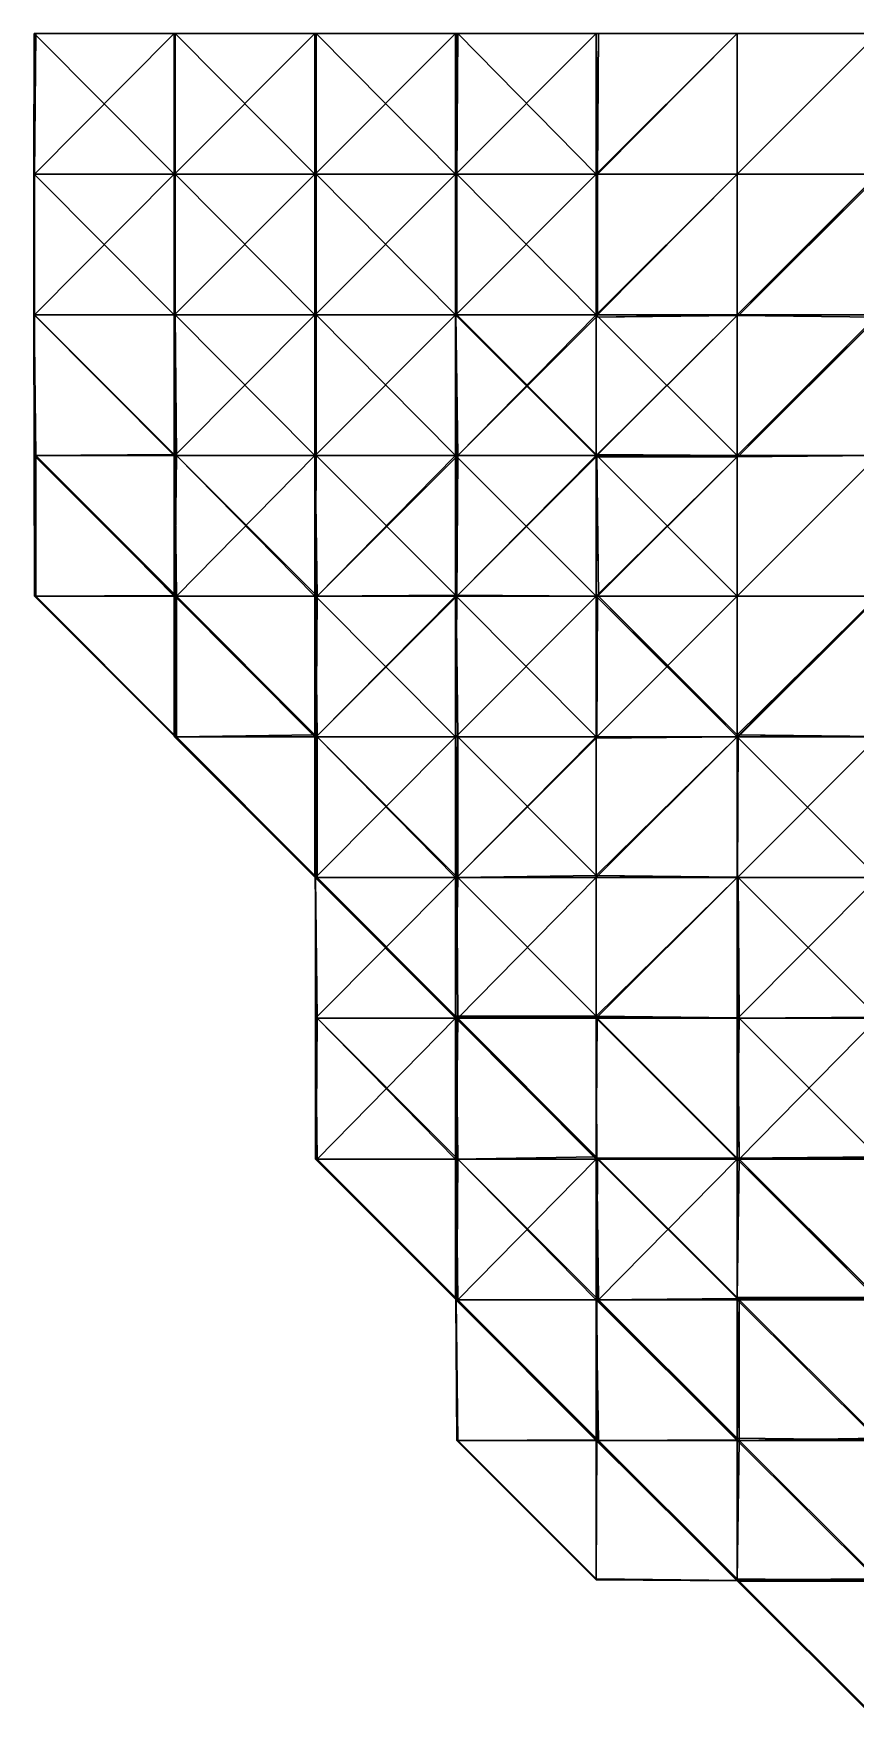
# Model space of a CAD drawing. Header units: metres. Extents: x 34 to 66, y 28 to 66.
# Drawn here: x 34 to 45.68, y 28.01 to 52 of the extents above; entities that cross this region are included whole.
import ezdxf

# ---------------------------------------------------------------- set-up
doc = ezdxf.new("R2010")
doc.units = ezdxf.units.M

msp = doc.modelspace()

# ---------------------------------------------------------------- linework, layer by layer
at = {"layer": 'vol.nrrd', "color": 0, "linetype": 'CONTINUOUS'}
for points in [[(34.005234, 50, 48), (34.007874, 52, 48), (34.00392, 50, 50)], [(34.00392, 50, 50), (34.007874, 52, 48), (34.007874, 52, 50)], [(34.00392, 50, 50), (34.007874, 52, 50), (34.007874, 50, 52)], [(34.007874, 50, 46), (34.007874, 52, 46), (34.005234, 50, 48)], [(34.005234, 50, 48), (34.007874, 52, 46), (34.007874, 52, 48)], [(34.015873, 50, 44), (34.032257, 52, 44), (34.007874, 50, 46)], [(34.007874, 50, 46), (34.032257, 52, 44), (34.007874, 52, 46)], [(34.007874, 50, 52), (34.007874, 52, 50), (34.007874, 52, 52)], [(34.007874, 50, 52), (34.007874, 52, 52), (34.007874, 50, 54)], [(34.007874, 50, 54), (34.007874, 52, 52), (34.010525, 52, 54)], [(34.007874, 50, 54), (34.010525, 52, 54), (36, 50, 55.992126)], [(36, 50, 55.992126), (34.010525, 52, 54), (36, 52, 55.989475)], [(36, 52, 42.032257), (34.015873, 50, 44), (36, 50, 42.015873)], [(34.032257, 52, 44), (34.015873, 50, 44), (36, 52, 42.032257)], [(36.005234, 50, 42), (36.00629, 52, 42), (36, 52, 42.032257)], [(36, 50, 42.015873), (36.005234, 50, 42), (36, 52, 42.032257)], [(36.004486, 52, 56), (36.00392, 50, 56), (36, 50, 55.992126)], [(36, 52, 55.989475), (36.004486, 52, 56), (36, 50, 55.992126)], [(36.00392, 50, 56), (36.004486, 52, 56), (36.015873, 50, 58)], [(36.015873, 50, 58), (36.004486, 52, 56), (36.015873, 52, 58)], [(38, 52, 40.00629), (36.005234, 50, 42), (38, 50, 40.005234)], [(36.00629, 52, 42), (36.005234, 50, 42), (38, 52, 40.00629)], [(38, 50, 59.984127), (36.015873, 52, 58), (38, 52, 59.984127)], [(36.015873, 50, 58), (36.015873, 52, 58), (38, 50, 59.984127)], [(38.005234, 50, 40), (38.005234, 52, 40), (38, 52, 40.00629)], [(38, 50, 40.005234), (38.005234, 50, 40), (38, 52, 40.00629)], [(38.015873, 52, 60), (38.015873, 50, 60), (38, 50, 59.984127)], [(38, 52, 59.984127), (38.015873, 52, 60), (38, 50, 59.984127)], [(40, 52, 38.005234), (38.005234, 50, 40), (40, 50, 38.005234)], [(38.005234, 52, 40), (38.005234, 50, 40), (40, 52, 38.005234)], [(40, 50, 61.984127), (38.015873, 52, 60), (40, 52, 61.984127)], [(38.015873, 50, 60), (38.015873, 52, 60), (40, 50, 61.984127)], [(40.005234, 50, 38), (40.00629, 52, 38), (40, 52, 38.005234)], [(40, 50, 38.005234), (40.005234, 50, 38), (40, 52, 38.005234)], [(40.032257, 52, 62), (40.015873, 50, 62), (40, 50, 61.984127)], [(40, 52, 61.984127), (40.032257, 52, 62), (40, 50, 61.984127)], [(42, 52, 36.00629), (40.005234, 50, 38), (42, 50, 36.005234)], [(40.00629, 52, 38), (40.005234, 50, 38), (42, 52, 36.00629)], [(40.015873, 50, 62), (40.032257, 52, 62), (42, 50, 63.984127)], [(42, 50, 63.984127), (40.032257, 52, 62), (42, 52, 63.967743)], [(42.015873, 50, 36), (42.032257, 52, 36), (42, 52, 36.00629)], [(42, 50, 36.005234), (42.015873, 50, 36), (42, 52, 36.00629)], [(44, 50, 63.994766), (42, 50, 63.984127), (44, 52, 63.99371)], [(44, 52, 63.99371), (42, 50, 63.984127), (42, 52, 63.967743)], [(44, 52, 34.032257), (42.015873, 50, 36), (44, 50, 34.015873)], [(42.032257, 52, 36), (42.015873, 50, 36), (44, 52, 34.032257)], [(46, 50, 34.007874), (46, 52, 34.007874), (44, 50, 34.015873)], [(46, 52, 34.007874), (44, 52, 34.032257), (44, 50, 34.015873)], [(46, 50, 63.99608), (44, 50, 63.994766), (46, 52, 63.99608)], [(46, 52, 63.99608), (44, 50, 63.994766), (44, 52, 63.99371)], [(34.005234, 48, 50), (34.005234, 50, 48), (34.00392, 50, 50)], [(34.005234, 48, 50), (34.00392, 50, 50), (34.007874, 48, 52)], [(34.007874, 48, 52), (34.00392, 50, 50), (34.007874, 50, 52)], [(34.00629, 48, 48), (34.007874, 50, 46), (34.005234, 50, 48)], [(34.00629, 48, 48), (34.005234, 50, 48), (34.005234, 48, 50)], [(34.007874, 48, 46), (34.007874, 50, 46), (34.00629, 48, 48)], [(34.015873, 48, 44), (34.015873, 50, 44), (34.007874, 48, 46)], [(34.007874, 48, 46), (34.015873, 50, 44), (34.007874, 50, 46)], [(34.007874, 48, 52), (34.007874, 50, 52), (34.007874, 48, 54)], [(34.007874, 48, 54), (34.007874, 50, 52), (34.007874, 50, 54)], [(36, 48, 55.992126), (34.007874, 50, 54), (36, 50, 55.992126)], [(34.007874, 48, 54), (34.007874, 50, 54), (36, 48, 55.992126)], [(36, 50, 42.015873), (34.015873, 48, 44), (36, 48, 42.015873)], [(34.015873, 50, 44), (34.015873, 48, 44), (36, 50, 42.015873)], [(36.005234, 48, 42), (36.005234, 50, 42), (36, 50, 42.015873)], [(36, 48, 42.015873), (36.005234, 48, 42), (36, 50, 42.015873)], [(36.00392, 50, 56), (36.00392, 48, 56), (36, 48, 55.992126)], [(36, 50, 55.992126), (36.00392, 50, 56), (36, 48, 55.992126)], [(36.00392, 48, 56), (36.00392, 50, 56), (36.015873, 48, 58)], [(36.015873, 48, 58), (36.00392, 50, 56), (36.015873, 50, 58)], [(38, 50, 40.005234), (36.005234, 48, 42), (38, 48, 40.005234)], [(36.005234, 50, 42), (36.005234, 48, 42), (38, 50, 40.005234)], [(38, 48, 59.984127), (36.015873, 50, 58), (38, 50, 59.984127)], [(36.015873, 48, 58), (36.015873, 50, 58), (38, 48, 59.984127)], [(38.005234, 48, 40), (38.005234, 50, 40), (38, 50, 40.005234)], [(38, 48, 40.005234), (38.005234, 48, 40), (38, 50, 40.005234)], [(38.015873, 50, 60), (38.015873, 48, 60), (38, 48, 59.984127)], [(38, 50, 59.984127), (38.015873, 50, 60), (38, 48, 59.984127)], [(40, 50, 38.005234), (38.005234, 48, 40), (40, 48, 38.005234)], [(38.005234, 50, 40), (38.005234, 48, 40), (40, 50, 38.005234)], [(40, 48, 61.984127), (38.015873, 50, 60), (40, 50, 61.984127)], [(38.015873, 48, 60), (38.015873, 50, 60), (40, 48, 61.984127)], [(40.005234, 48, 38), (40.005234, 50, 38), (40, 50, 38.005234)], [(40, 48, 38.005234), (40.005234, 48, 38), (40, 50, 38.005234)], [(40.015873, 50, 62), (40.015873, 48, 62), (40, 48, 61.984127)], [(40, 50, 61.984127), (40.015873, 50, 62), (40, 48, 61.984127)], [(42, 50, 36.005234), (40.005234, 48, 38), (42, 48, 36.005234)], [(40.005234, 50, 38), (40.005234, 48, 38), (42, 50, 36.005234)], [(42, 48, 63.984127), (40.015873, 50, 62), (42, 50, 63.984127)], [(40.015873, 48, 62), (40.015873, 50, 62), (42, 48, 63.984127)], [(42.015873, 48, 36), (42.015873, 50, 36), (42, 50, 36.005234)], [(42, 48, 36.005234), (42.015873, 48, 36), (42, 50, 36.005234)], [(44, 48, 63.994766), (42, 48, 63.984127), (44, 50, 63.994766)], [(44, 50, 63.994766), (42, 48, 63.984127), (42, 50, 63.984127)], [(44, 50, 34.015873), (42.015873, 48, 36), (44, 48, 34.015873)], [(42.015873, 50, 36), (42.015873, 48, 36), (44, 50, 34.015873)], [(44.032257, 48, 34), (46, 50, 34.007874), (44, 48, 34.015873)], [(44, 48, 34.015873), (46, 50, 34.007874), (44, 50, 34.015873)], [(46, 48, 63.99608), (44, 48, 63.994766), (46, 50, 63.99608)], [(46, 50, 63.99608), (44, 48, 63.994766), (44, 50, 63.994766)], [(44.032257, 48, 34), (46, 49.967743, 34), (46, 50, 34.007874)], [(46, 48, 32.032257), (46, 49.967743, 34), (44.032257, 48, 34)], [(34.007874, 46, 50), (34.00629, 48, 48), (34.005234, 48, 50)], [(34.007874, 46, 50), (34.005234, 48, 50), (34.007874, 46, 52)], [(34.007874, 46, 52), (34.005234, 48, 50), (34.007874, 48, 52)], [(34.007874, 46, 48), (34.007874, 48, 46), (34.00629, 48, 48)], [(34.007874, 46, 48), (34.00629, 48, 48), (34.007874, 46, 50)], [(34.015873, 48, 44), (34.007874, 48, 46), (34.010525, 46, 46)], [(34.010525, 46, 46), (34.007874, 48, 46), (34.007874, 46, 48)], [(34.007874, 46, 52), (34.007874, 48, 52), (34.032257, 46, 54)], [(34.032257, 46, 54), (34.007874, 48, 52), (34.007874, 48, 54)], [(36, 46, 55.967743), (34.007874, 48, 54), (36, 48, 55.992126)], [(34.032257, 46, 54), (34.007874, 48, 54), (36, 46, 55.967743)], [(36, 46.015873, 44), (34.015873, 48, 44), (34.010525, 46, 46)], [(36, 48, 42.015873), (34.015873, 48, 44), (36, 46.015873, 44)], [(36, 48, 42.015873), (36, 46.015873, 44), (36.00392, 46, 44)], [(36, 48, 42.015873), (36.00392, 46, 44), (36.005234, 48, 42)], [(36.00392, 48, 56), (36.005234, 46, 56), (36, 46, 55.967743)], [(36, 48, 55.992126), (36.00392, 48, 56), (36, 46, 55.967743)], [(36.005234, 48, 42), (36.00392, 46, 44), (36.010525, 46, 42)], [(36.005234, 46, 56), (36.00392, 48, 56), (36.032257, 46, 58)], [(36.032257, 46, 58), (36.00392, 48, 56), (36.015873, 48, 58)], [(36.005234, 48, 42), (36.010525, 46, 42), (38, 48, 40.005234)], [(38, 48, 40.005234), (36.010525, 46, 42), (38, 46, 40.010525)], [(38, 46, 59.967743), (36.015873, 48, 58), (38, 48, 59.984127)], [(36.032257, 46, 58), (36.015873, 48, 58), (38, 46, 59.967743)], [(38.005234, 46, 40), (38.005234, 48, 40), (38, 48, 40.005234)], [(38, 46, 40.010525), (38.005234, 46, 40), (38, 48, 40.005234)], [(38.015873, 48, 60), (38.015873, 46, 60), (38, 46, 59.967743)], [(38, 48, 59.984127), (38.015873, 48, 60), (38, 46, 59.967743)], [(40, 48, 38.005234), (38.005234, 46, 40), (40, 46, 38.005234)], [(38.005234, 48, 40), (38.005234, 46, 40), (40, 48, 38.005234)], [(40, 46, 61.984127), (38.015873, 48, 60), (40, 48, 61.984127)], [(38.015873, 46, 60), (38.015873, 48, 60), (40, 46, 61.984127)], [(40.007874, 46, 38), (40.005234, 48, 38), (40, 48, 38.005234)], [(40, 46, 38.005234), (40.007874, 46, 38), (40, 48, 38.005234)], [(40.015873, 48, 62), (42, 46, 61.995514), (40, 48, 61.984127)], [(40, 48, 61.984127), (42, 46, 61.995514), (40, 46, 61.984127)], [(42, 48, 36.005234), (40.005234, 48, 38), (40.032257, 46, 36)], [(40.005234, 48, 38), (40.007874, 46, 38), (40.032257, 46, 36)], [(40.015873, 48, 62), (42, 46.015873, 62), (42, 46, 61.995514)], [(42, 46.015873, 62), (40.015873, 48, 62), (42, 48, 63.984127)], [(42, 48, 36.005234), (40.032257, 46, 36), (42, 47.967743, 36)], [(44, 48, 34.015873), (42.015873, 48, 36), (42, 47.967743, 36)], [(44, 47.992126, 34), (44, 48, 34.015873), (42, 47.967743, 36)], [(42, 47.967743, 36), (42.015873, 48, 36), (42, 48, 36.005234)], [(42, 46.015873, 62), (42, 48, 63.984127), (44, 46, 63.992126)], [(42, 48, 63.984127), (44, 48, 63.994766), (44, 46, 63.992126)], [(44, 47.992126, 34), (42, 47.967743, 36), (42, 46, 34.032257)], [(44, 47.992126, 34), (42, 46, 34.032257), (42.007874, 46, 34)], [(44, 46, 32.007874), (44, 47.992126, 34), (42.007874, 46, 34)], [(46, 48, 32.032257), (44.032257, 48, 34), (44, 47.992126, 34)], [(46, 47.967743, 32), (46, 48, 32.032257), (44, 47.992126, 34)], [(44, 47.992126, 34), (44.032257, 48, 34), (44, 48, 34.015873)], [(46, 46, 63.995514), (44, 46, 63.992126), (46, 48, 63.99608)], [(46, 48, 63.99608), (44, 46, 63.992126), (44, 48, 63.994766)], [(46, 47.967743, 32), (44, 47.992126, 34), (44, 46, 32.007874)], [(42, 46, 34.032257), (42, 47.967743, 36), (40.032257, 46, 36)], [(46, 47.967743, 32), (44, 46, 32.007874), (44.032257, 46, 32)], [(46, 46, 30.032259), (46, 47.967743, 32), (44.032257, 46, 32)], [(34.010525, 46, 46), (34.007874, 46, 48), (34.015873, 44, 48)], [(34.015873, 44, 48), (34.007874, 46, 48), (34.015873, 44, 50)], [(34.015873, 44, 50), (34.007874, 46, 48), (34.007874, 46, 50)], [(34.015873, 44, 50), (34.007874, 46, 50), (34.032257, 44, 52)], [(34.032257, 44, 52), (34.007874, 46, 50), (34.007874, 46, 52)], [(34.032257, 44, 52), (34.007874, 46, 52), (34.032257, 46, 54)], [(36, 46.015873, 44), (34.010525, 46, 46), (36, 46, 44.010525)], [(36, 46, 44.010525), (34.010525, 46, 46), (36, 44.010525, 46)], [(36, 44.010525, 46), (34.010525, 46, 46), (34.015873, 44, 48)], [(36, 44, 53.967743), (34.032257, 46, 54), (36, 44.032257, 54)], [(36, 44, 53.967743), (34.032257, 44, 52), (34.032257, 46, 54)], [(36, 44.032257, 54), (34.032257, 46, 54), (36, 46, 55.967743)], [(36.00392, 46, 44), (36, 46.015873, 44), (36, 46, 44.010525)], [(36, 46, 44.010525), (36, 44.010525, 46), (36.00392, 44, 46)], [(36, 46, 44.010525), (36.00392, 44, 46), (36.00392, 46, 44)], [(36, 44.032257, 54), (36, 46, 55.967743), (36.005234, 46, 56)], [(36, 44.032257, 54), (36.005234, 46, 56), (36.004486, 44, 54)], [(36.00629, 44, 44), (36.010525, 46, 42), (36.00392, 46, 44)], [(36.00392, 46, 44), (36.00392, 44, 46), (36.00629, 44, 44)], [(36.004486, 44, 54), (36.005234, 46, 56), (36.010525, 44, 56)], [(36.010525, 44, 56), (36.005234, 46, 56), (36.032257, 46, 58)], [(36.032257, 44, 42), (36.010525, 46, 42), (36.00629, 44, 44)], [(36.010525, 46, 42), (36.032257, 44, 42), (38, 46, 40.010525)], [(38, 44, 57.989475), (36.010525, 44, 56), (36.032257, 46, 58)], [(38, 46, 40.010525), (36.032257, 44, 42), (38, 44, 40.032257)], [(38, 44, 57.989475), (36.032257, 46, 58), (38, 44.032257, 58)], [(38, 44.032257, 58), (36.032257, 46, 58), (38, 46, 59.967743)], [(38.010525, 44, 40), (38.005234, 46, 40), (38, 46, 40.010525)], [(38, 44, 40.032257), (38.010525, 44, 40), (38, 46, 40.010525)], [(38, 44.032257, 58), (38, 46, 59.967743), (38.015873, 46, 60)], [(38.00629, 44, 58), (38, 44.032257, 58), (38.015873, 46, 60)], [(40, 46, 38.005234), (38.005234, 46, 40), (38.032257, 44, 38)], [(38.005234, 46, 40), (38.010525, 44, 40), (38.032257, 44, 38)], [(38.00629, 44, 58), (38.015873, 46, 60), (40, 44.015873, 60)], [(40, 44.015873, 60), (38.015873, 46, 60), (40, 46, 61.984127)], [(40, 46, 38.005234), (38.032257, 44, 38), (40, 45.967743, 38)], [(40, 44, 36.032257), (40, 45.967743, 38), (38.032257, 44, 38)], [(40, 45.967743, 38), (40.004486, 44, 36), (40.007874, 46, 38)], [(40, 45.967743, 38), (40.007874, 46, 38), (40, 46, 38.005234)], [(40, 44.015873, 60), (40, 46, 61.984127), (42, 44, 61.992126)], [(40, 46, 61.984127), (42, 46, 61.995514), (42, 44, 61.992126)], [(40, 45.967743, 38), (40, 44, 36.032257), (40.004486, 44, 36)], [(40.032257, 46, 36), (40.004486, 44, 36), (40.015873, 44, 34)], [(40.007874, 46, 38), (40.004486, 44, 36), (40.032257, 46, 36)], [(42, 46, 34.032257), (40.015873, 44, 34), (42, 45.984127, 34)], [(42, 46, 34.032257), (40.032257, 46, 36), (40.015873, 44, 34)], [(42, 44, 32.015873), (42, 45.984127, 34), (40.015873, 44, 34)], [(42.007874, 46, 62), (42, 46, 61.995514), (42, 46.015873, 62)], [(42, 46.015873, 62), (44, 46, 63.992126), (42.007874, 46, 62)], [(44, 46, 32.007874), (42.007874, 46, 34), (42, 45.984127, 34)], [(44, 45.984127, 32), (44, 46, 32.007874), (42, 45.984127, 34)], [(42, 45.984127, 34), (42.007874, 46, 34), (42, 46, 34.032257)], [(42.007874, 46, 62), (42.032257, 44, 62), (42, 44, 61.992126)], [(42, 46, 61.995514), (42.007874, 46, 62), (42, 44, 61.992126)], [(44, 45.984127, 32), (42, 45.984127, 34), (42, 44, 32.015873)], [(44, 45.984127, 32), (42, 44, 32.015873), (42.015873, 44, 32)], [(44, 44, 63.967743), (42.007874, 46, 62), (44, 46, 63.992126)], [(42.032257, 44, 62), (42.007874, 46, 62), (44, 44, 63.967743)], [(44, 44, 30.015873), (44, 45.984127, 32), (42.015873, 44, 32)], [(44, 45.984127, 32), (46, 46, 30.032259), (44.032257, 46, 32)], [(44, 45.984127, 32), (44, 44, 30.015873), (46, 46, 30.032259)], [(44, 44, 30.015873), (46, 44, 30.004484), (46, 46, 30.032259)], [(44, 45.984127, 32), (44.032257, 46, 32), (44, 46, 32.007874)], [(46, 44, 63.992126), (44, 44, 63.967743), (46, 46, 63.995514)], [(46, 46, 63.995514), (44, 44, 63.967743), (44, 46, 63.992126)], [(36, 44.010525, 46), (34.015873, 44, 48), (36, 44, 46.015873)], [(36, 44, 46.015873), (34.015873, 44, 48), (36, 42.015873, 48)], [(36, 42.015873, 48), (34.015873, 44, 50), (36, 42.015873, 50)], [(34.015873, 44, 48), (34.015873, 44, 50), (36, 42.015873, 48)], [(34.015873, 44, 50), (34.032257, 44, 52), (36, 42.015873, 50)], [(36, 42.015873, 50), (34.032257, 44, 52), (36, 42.032257, 52)], [(36, 42.032257, 52), (34.032257, 44, 52), (36, 44, 53.967743)], [(36.004486, 44, 54), (36, 44, 53.967743), (36, 44.032257, 54)], [(36.00392, 44, 46), (36, 44.010525, 46), (36, 44, 46.015873)], [(36, 44, 46.015873), (36, 42.015873, 48), (36.005234, 42, 48)], [(36, 44, 46.015873), (36.005234, 42, 48), (36.00392, 44, 46)], [(36, 42.032257, 52), (36, 44, 53.967743), (36.004486, 44, 54)], [(36, 42.032257, 52), (36.004486, 44, 54), (36.00629, 42, 52)], [(36.010525, 42, 46), (36.00629, 44, 44), (36.00392, 44, 46)], [(36.00392, 44, 46), (36.005234, 42, 48), (36.010525, 42, 46)], [(36.00629, 42, 52), (36.004486, 44, 54), (36.015873, 42, 54)], [(36.015873, 42, 54), (36.004486, 44, 54), (36.010525, 44, 56)], [(36.032257, 44, 42), (36.00629, 44, 44), (36.032257, 42, 44)], [(36.032257, 42, 44), (36.00629, 44, 44), (36.010525, 42, 46)], [(38, 42, 55.984127), (36.010525, 44, 56), (38, 42.010525, 56)], [(38, 42, 55.984127), (36.015873, 42, 54), (36.010525, 44, 56)], [(38, 42.010525, 56), (36.010525, 44, 56), (38, 44, 57.989475)], [(38, 44, 40.032257), (36.032257, 44, 42), (38, 42.032257, 42)], [(38, 42.032257, 42), (36.032257, 44, 42), (36.032257, 42, 44)], [(38.00629, 44, 58), (38, 44, 57.989475), (38, 44.032257, 58)], [(38, 44, 40.032257), (38, 42.032257, 42), (38.00629, 42, 42)], [(38, 44, 40.032257), (38.00629, 42, 42), (38.010525, 44, 40)], [(38, 42.010525, 56), (38, 44, 57.989475), (38.00629, 44, 58)], [(38, 42.010525, 56), (38.00629, 44, 58), (38.005234, 42, 56)], [(38.005234, 42, 56), (38.00629, 44, 58), (38.032257, 42, 58)], [(38.00629, 44, 58), (40, 44.015873, 60), (40, 44, 59.99371)], [(38.010525, 44, 40), (38.00629, 42, 42), (38.007874, 42, 40)], [(40, 42, 59.967743), (38.00629, 44, 58), (40, 44, 59.99371)], [(38.032257, 42, 58), (38.00629, 44, 58), (40, 42, 59.967743)], [(38.032257, 44, 38), (38.007874, 42, 38), (38.015873, 42, 36)], [(38.007874, 42, 38), (38.032257, 44, 38), (38.007874, 42, 40)], [(38.007874, 42, 40), (38.032257, 44, 38), (38.010525, 44, 40)], [(40, 44, 36.032257), (38.015873, 42, 36), (40, 43.984127, 36)], [(40, 44, 36.032257), (38.032257, 44, 38), (38.015873, 42, 36)], [(40, 42, 34.015873), (40, 43.984127, 36), (38.015873, 42, 36)], [(40.007874, 44, 60), (40, 44, 59.99371), (40, 44.015873, 60)], [(40, 44.015873, 60), (42, 44, 61.992126), (40.007874, 44, 60)], [(40, 43.984127, 36), (40.005234, 42, 34), (40.004486, 44, 36)], [(40, 43.984127, 36), (40.004486, 44, 36), (40, 44, 36.032257)], [(40.007874, 44, 60), (40.032257, 42, 60), (40, 42, 59.967743)], [(40, 44, 59.99371), (40.007874, 44, 60), (40, 42, 59.967743)], [(40, 43.984127, 36), (40, 42, 34.015873), (40.005234, 42, 34)], [(40.004486, 44, 36), (40.005234, 42, 34), (40.015873, 44, 34)], [(42, 44, 32.015873), (40.005234, 42, 34), (42, 42, 32.005234)], [(40.015873, 44, 34), (40.005234, 42, 34), (42, 44, 32.015873)], [(42, 42, 61.967743), (40.007874, 44, 60), (42, 44, 61.992126)], [(40.032257, 42, 60), (40.007874, 44, 60), (42, 42, 61.967743)], [(42.005234, 42, 32), (42.015873, 44, 32), (42, 44, 32.015873)], [(42, 42, 32.005234), (42.005234, 42, 32), (42, 44, 32.015873)], [(42.032257, 44, 62), (44, 42, 61.992126), (42, 44, 61.992126)], [(42, 44, 61.992126), (44, 42, 61.992126), (42, 42, 61.967743)], [(44, 44, 30.015873), (42.005234, 42, 32), (44, 42, 30.005236)], [(42.015873, 44, 32), (42.005234, 42, 32), (44, 44, 30.015873)], [(42.032257, 44, 62), (44, 42.032257, 62), (44, 42, 61.992126)], [(44, 42.032257, 62), (42.032257, 44, 62), (44, 44, 63.967743)], [(44.015873, 42, 30), (46, 44, 30.004484), (44, 42, 30.005236)], [(44, 42, 30.005236), (46, 44, 30.004484), (44, 44, 30.015873)], [(44, 42.032257, 62), (46, 44, 63.992126), (46, 42.007874, 62)], [(44, 44, 63.967743), (46, 44, 63.992126), (44, 42.032257, 62)], [(44.015873, 42, 30), (46, 43.984127, 30), (46, 44, 30.004484)], [(46, 42, 28.015873), (46, 43.984127, 30), (44.015873, 42, 30)], [(36, 42.032257, 52), (36.00629, 42, 52), (36, 42.015873, 50)], [(36.005234, 42, 50), (36.005234, 42, 48), (36, 42.015873, 48)], [(36, 42.015873, 50), (36.005234, 42, 50), (36, 42.015873, 48)], [(36.00629, 42, 52), (36.005234, 42, 50), (36, 42.015873, 50)], [(38, 40.010525, 46), (36.005234, 42, 48), (38, 40.005234, 48)], [(36.010525, 42, 46), (36.005234, 42, 48), (38, 40.010525, 46)], [(38, 40.005234, 48), (36.005234, 42, 50), (38, 40.005234, 50)], [(36.005234, 42, 48), (36.005234, 42, 50), (38, 40.005234, 48)], [(36.005234, 42, 50), (36.00629, 42, 52), (38, 40.005234, 50)], [(38, 40.005234, 50), (36.00629, 42, 52), (38, 40.00629, 52)], [(36.00629, 42, 52), (36.015873, 42, 54), (38, 40.00629, 52)], [(38, 40.032257, 44), (36.010525, 42, 46), (38, 40.010525, 46)], [(36.032257, 42, 44), (36.010525, 42, 46), (38, 40.032257, 44)], [(38, 40.00629, 52), (36.015873, 42, 54), (38, 40.015873, 54)], [(38, 40.015873, 54), (36.015873, 42, 54), (38, 42, 55.984127)], [(38, 42.032257, 42), (36.032257, 42, 44), (38, 42, 42.032257)], [(38, 42, 42.032257), (36.032257, 42, 44), (38, 40.032257, 44)], [(38.00629, 42, 42), (38, 42.032257, 42), (38, 42, 42.032257)], [(38.005234, 42, 56), (38, 42, 55.984127), (38, 42.010525, 56)], [(38, 42, 42.032257), (38, 40.032257, 44), (38.010525, 40, 44)], [(38, 42, 42.032257), (38.010525, 40, 44), (38.00629, 42, 42)], [(38, 40.015873, 54), (38, 42, 55.984127), (38.005234, 42, 56)], [(38, 40.015873, 54), (38.005234, 42, 56), (38.007874, 40, 54)], [(38.007874, 40, 54), (38.005234, 42, 56), (38.032257, 40, 56)], [(38.032257, 40, 56), (38.005234, 42, 56), (38.032257, 42, 58)], [(38.007874, 40, 42), (38.007874, 42, 40), (38.00629, 42, 42)], [(38.00629, 42, 42), (38.010525, 40, 44), (38.007874, 40, 42)], [(40, 42, 34.015873), (38.007874, 40, 36), (40, 40, 34.007874)], [(38.015873, 42, 36), (38.007874, 40, 36), (40, 42, 34.015873)], [(38.007874, 40, 36), (38.015873, 42, 36), (38.007874, 40, 38)], [(38.007874, 40, 38), (38.015873, 42, 36), (38.007874, 42, 38)], [(38.007874, 40, 38), (38.007874, 42, 38), (38.007874, 40, 40)], [(38.007874, 40, 40), (38.007874, 42, 38), (38.007874, 42, 40)], [(38.007874, 40, 40), (38.007874, 42, 40), (38.007874, 40, 42)], [(40, 40, 57.967743), (38.032257, 42, 58), (40, 40.032257, 58)], [(40, 40, 57.967743), (38.032257, 40, 56), (38.032257, 42, 58)], [(40, 40.032257, 58), (38.032257, 42, 58), (40, 42, 59.967743)], [(40.005234, 40, 34), (40.005234, 42, 34), (40, 42, 34.015873)], [(40, 40, 34.007874), (40.005234, 40, 34), (40, 42, 34.015873)], [(40, 40.032257, 58), (40, 42, 59.967743), (40.032257, 42, 60)], [(40.032257, 40, 58), (40, 40.032257, 58), (40.032257, 42, 60)], [(42, 42, 32.005234), (40.005234, 42, 34), (40.015873, 40, 32)], [(40.005234, 42, 34), (40.005234, 40, 34), (40.015873, 40, 32)], [(42, 42, 32.005234), (40.015873, 40, 32), (42, 41.984127, 32)], [(42, 40, 30.015873), (42, 41.984127, 32), (40.015873, 40, 32)], [(40.032257, 40, 58), (40.032257, 42, 60), (42, 40.032257, 60)], [(42, 40.032257, 60), (40.032257, 42, 60), (42, 42, 61.967743)], [(42, 41.984127, 32), (44, 42, 30.005236), (42.005234, 42, 32)], [(42, 41.984127, 32), (42, 40, 30.015873), (44, 42, 30.005236)], [(42, 40, 30.015873), (44, 40, 30.005236), (44, 42, 30.005236)], [(42, 41.984127, 32), (42.005234, 42, 32), (42, 42, 32.005234)], [(42, 40.032257, 60), (44, 42, 61.992126), (44, 40.007874, 60)], [(42, 42, 61.967743), (44, 42, 61.992126), (42, 40.032257, 60)], [(46, 42, 61.995514), (44, 42, 61.992126), (44, 42.032257, 62)], [(46, 42.007874, 62), (46, 42, 61.995514), (44, 42.032257, 62)], [(44.007874, 40, 30), (44.015873, 42, 30), (44, 42, 30.005236)], [(44, 40, 30.005236), (44.007874, 40, 30), (44, 42, 30.005236)], [(44, 40.007874, 60), (44, 42, 61.992126), (46, 40, 61.984127)], [(44, 42, 61.992126), (46, 42, 61.995514), (46, 40, 61.984127)], [(46, 42, 28.015873), (44.007874, 40, 30), (46, 40, 28.007874)], [(44.015873, 42, 30), (44.007874, 40, 30), (46, 42, 28.015873)], [(38.005234, 40, 46), (38.010525, 40, 44), (38, 40.032257, 44)], [(38, 40.010525, 46), (38.005234, 40, 46), (38, 40.032257, 44)], [(38, 40.015873, 54), (38.007874, 40, 54), (38, 40.00629, 52)], [(38.005234, 40, 48), (38.005234, 40, 46), (38, 40.010525, 46)], [(38, 40.005234, 48), (38.005234, 40, 48), (38, 40.010525, 46)], [(38, 40.00629, 52), (38.005234, 40, 52), (38, 40.005234, 50)], [(38.007874, 40, 54), (38.005234, 40, 52), (38, 40.00629, 52)], [(38.005234, 40, 50), (38.005234, 40, 48), (38, 40.005234, 48)], [(38, 40.005234, 50), (38.005234, 40, 50), (38, 40.005234, 48)], [(38.005234, 40, 52), (38.005234, 40, 50), (38, 40.005234, 50)], [(40, 38, 45.967743), (38.005234, 40, 46), (40, 38.005234, 46)], [(40, 38, 45.967743), (38.032257, 38, 44), (38.005234, 40, 46)], [(38.032257, 38, 44), (38.010525, 40, 44), (38.005234, 40, 46)], [(40, 38.005234, 46), (38.005234, 40, 48), (40, 38.005234, 48)], [(38.005234, 40, 46), (38.005234, 40, 48), (40, 38.005234, 46)], [(40, 38.005234, 48), (38.005234, 40, 50), (40, 38.005234, 50)], [(38.005234, 40, 48), (38.005234, 40, 50), (40, 38.005234, 48)], [(40, 38.005234, 50), (38.005234, 40, 52), (40, 38.005234, 52)], [(38.005234, 40, 50), (38.005234, 40, 52), (40, 38.005234, 50)], [(38.005234, 40, 52), (38.007874, 40, 54), (40, 38.005234, 52)], [(38.007874, 40, 36), (38.010525, 38, 36), (40, 40, 34.007874)], [(38.010525, 38, 36), (38.007874, 40, 36), (38.007874, 38, 38)], [(38.007874, 38, 38), (38.007874, 40, 36), (38.007874, 40, 38)], [(38.007874, 38, 38), (38.007874, 40, 38), (38.007874, 38, 40)], [(38.007874, 38, 40), (38.007874, 40, 38), (38.007874, 40, 40)], [(38.007874, 38, 40), (38.007874, 40, 40), (38.007874, 38, 42)], [(38.007874, 38, 42), (38.007874, 40, 40), (38.007874, 40, 42)], [(38.007874, 38, 42), (38.007874, 40, 42), (38.032257, 38, 44)], [(38.032257, 38, 44), (38.007874, 40, 42), (38.010525, 40, 44)], [(40, 38.005234, 52), (38.007874, 40, 54), (40, 38.007874, 54)], [(38.007874, 40, 54), (38.032257, 40, 56), (40, 38.007874, 54)], [(40, 40, 34.007874), (38.010525, 38, 36), (40, 38, 34.010525)], [(40, 38.007874, 54), (38.032257, 40, 56), (40, 38.032257, 56)], [(40, 38.032257, 56), (38.032257, 40, 56), (40, 40, 57.967743)], [(40.032257, 40, 58), (40, 40, 57.967743), (40, 40.032257, 58)], [(40.005234, 38, 34), (40.005234, 40, 34), (40, 40, 34.007874)], [(40, 38, 34.010525), (40.005234, 38, 34), (40, 40, 34.007874)], [(40.032257, 40, 58), (40, 38.032257, 56), (40, 40, 57.967743)], [(40.032257, 40, 58), (42, 38.032257, 58), (40, 38.032257, 56)], [(40.032257, 38, 32), (40.015873, 40, 32), (40.005234, 38, 34)], [(40.005234, 38, 34), (40.015873, 40, 32), (40.005234, 40, 34)], [(40.015873, 40, 32), (40.032257, 38, 32), (42, 40, 30.015873)], [(40.032257, 40, 58), (42, 40.032257, 60), (42, 40, 59.967743)], [(42, 40, 30.015873), (40.032257, 38, 32), (42, 38, 30.032259)], [(42, 38.032257, 58), (40.032257, 40, 58), (42, 40, 59.967743)], [(44, 40, 59.99371), (42, 40, 59.967743), (42, 40.032257, 60)], [(44, 40.007874, 60), (44, 40, 59.99371), (42, 40.032257, 60)], [(44, 38, 30.005236), (44, 40, 30.005236), (42, 38, 30.032259)], [(44, 40, 30.005236), (42, 40, 30.015873), (42, 38, 30.032259)], [(42, 38.032257, 58), (44, 40, 59.99371), (44, 38.00629, 58)], [(42, 40, 59.967743), (44, 40, 59.99371), (42, 38.032257, 58)], [(44.015873, 40, 60), (44, 40, 59.99371), (44, 40.007874, 60)], [(44, 40.007874, 60), (46, 40, 61.984127), (44.015873, 40, 60)], [(44.010525, 38, 30), (44.007874, 40, 30), (44, 40, 30.005236)], [(44, 38, 30.005236), (44.010525, 38, 30), (44, 40, 30.005236)], [(44, 38.00629, 58), (44, 40, 59.99371), (44.015873, 40, 60)], [(44.032257, 38, 58), (44, 38.00629, 58), (44.015873, 40, 60)], [(44.007874, 40, 30), (44.010525, 38, 30), (46, 40, 28.007874)], [(46, 40, 28.007874), (44.010525, 38, 30), (46, 38, 28.010527)], [(44.032257, 38, 58), (44.015873, 40, 60), (46, 38.015873, 60)], [(46, 38.015873, 60), (44.015873, 40, 60), (46, 40, 61.984127)], [(38.010525, 36, 38), (38.010525, 38, 36), (38.007874, 38, 38)], [(38.010525, 36, 38), (38.007874, 38, 38), (38.007874, 36, 40)], [(38.007874, 36, 40), (38.007874, 38, 38), (38.007874, 38, 40)], [(38.007874, 36, 40), (38.007874, 38, 40), (38.015873, 36, 42)], [(38.015873, 36, 42), (38.007874, 38, 40), (38.007874, 38, 42)], [(38.015873, 36, 42), (38.007874, 38, 42), (38.032257, 38, 44)], [(38.010525, 38, 36), (38.032257, 36, 36), (40, 38, 34.010525)], [(38.032257, 36, 36), (38.010525, 38, 36), (38.010525, 36, 38)], [(40, 36, 43.984127), (38.015873, 36, 42), (38.032257, 38, 44)], [(40, 38, 34.010525), (38.032257, 36, 36), (40, 36, 34.032257)], [(40, 36, 43.984127), (38.032257, 38, 44), (40, 36.032257, 44)], [(40, 36.032257, 44), (38.032257, 38, 44), (40, 38, 45.967743)], [(42, 38.005234, 56), (40, 38.007874, 54), (40, 38.032257, 56)], [(42, 38.032257, 58), (42, 38.005234, 56), (40, 38.032257, 56)], [(40, 38.007874, 54), (40.015873, 38, 54), (40, 38.005234, 52)], [(42, 38, 55.984127), (40.015873, 38, 54), (40, 38.007874, 54)], [(42, 38, 55.984127), (40, 38.007874, 54), (42, 38.005234, 56)], [(40.007874, 38, 46), (40, 38, 45.967743), (40, 38.005234, 46)], [(40.005234, 38, 48), (40.007874, 38, 46), (40, 38.005234, 46)], [(40, 38.005234, 48), (40.005234, 38, 48), (40, 38.005234, 46)], [(40.005234, 38, 50), (40.005234, 38, 48), (40, 38.005234, 48)], [(40, 38.005234, 50), (40.005234, 38, 50), (40, 38.005234, 48)], [(40.00629, 38, 52), (40.005234, 38, 50), (40, 38.005234, 50)], [(40, 38.005234, 52), (40.00629, 38, 52), (40, 38.005234, 50)], [(40.015873, 38, 54), (40.00629, 38, 52), (40, 38.005234, 52)], [(40.007874, 36, 34), (40.005234, 38, 34), (40, 38, 34.010525)], [(40, 36, 34.032257), (40.007874, 36, 34), (40, 38, 34.010525)], [(40, 36.032257, 44), (40, 38, 45.967743), (40.007874, 38, 46)], [(40, 36.032257, 44), (40.007874, 38, 46), (40.004486, 36, 44)], [(40.004486, 36, 44), (40.007874, 38, 46), (40.032257, 36, 46)], [(40.032257, 38, 32), (40.005234, 38, 34), (40.007874, 36, 34)], [(42, 36, 47.967743), (40.005234, 38, 48), (42, 36.005234, 48)], [(42, 36, 47.967743), (40.032257, 36, 46), (40.005234, 38, 48)], [(40.032257, 36, 46), (40.007874, 38, 46), (40.005234, 38, 48)], [(42, 36.005234, 48), (40.005234, 38, 50), (42, 36.005234, 50)], [(40.005234, 38, 48), (40.005234, 38, 50), (42, 36.005234, 48)], [(40.005234, 38, 50), (40.00629, 38, 52), (42, 36.005234, 50)], [(42, 36.005234, 50), (40.00629, 38, 52), (42, 36.00629, 52)], [(40.00629, 38, 52), (40.015873, 38, 54), (42, 36.00629, 52)], [(42, 36.032257, 32), (40.032257, 38, 32), (40.007874, 36, 34)], [(42, 36.00629, 52), (40.015873, 38, 54), (42, 36.015873, 54)], [(42, 36.015873, 54), (40.015873, 38, 54), (42, 38, 55.984127)], [(42, 38, 30.032259), (40.032257, 38, 32), (42, 36.032257, 32)], [(44, 38.00629, 58), (42, 38.005234, 56), (42, 38.032257, 58)], [(44, 38, 57.989475), (42, 38.005234, 56), (44, 38.00629, 58)], [(42.010525, 38, 56), (42, 38, 55.984127), (42, 38.005234, 56)], [(44, 38, 57.989475), (42.010525, 38, 56), (42, 38.005234, 56)], [(42.007874, 36, 32), (42, 38, 30.032259), (42, 36.032257, 32)], [(42.007874, 36, 32), (44, 36, 30.007874), (42, 38, 30.032259)], [(44, 36, 30.007874), (44, 38, 30.005236), (42, 38, 30.032259)], [(42.010525, 38, 56), (42, 36.015873, 54), (42, 38, 55.984127)], [(42.010525, 38, 56), (44, 36.010525, 56), (42, 36.015873, 54)], [(44, 36.010525, 56), (42.010525, 38, 56), (44, 38, 57.989475)], [(44.032257, 38, 58), (44, 38, 57.989475), (44, 38.00629, 58)], [(44.032257, 36, 30), (44.010525, 38, 30), (44, 38, 30.005236)], [(44, 36, 30.007874), (44.032257, 36, 30), (44, 38, 30.005236)], [(44.032257, 38, 58), (44, 36.010525, 56), (44, 38, 57.989475)], [(44.032257, 38, 58), (46, 36.032257, 58), (44, 36.010525, 56)], [(44.010525, 38, 30), (44.032257, 36, 30), (46, 38, 28.010527)], [(44.032257, 38, 58), (46, 38.015873, 60), (46, 38, 59.967743)], [(46, 38, 28.010527), (44.032257, 36, 30), (46, 36, 28.032259)], [(46, 36.032257, 58), (44.032257, 38, 58), (46, 38, 59.967743)], [(40, 34.010525, 38), (38.007874, 36, 40), (40, 34.007874, 40)], [(38.010525, 36, 38), (38.007874, 36, 40), (40, 34.010525, 38)], [(38.007874, 36, 40), (38.015873, 36, 42), (40, 34.007874, 40)], [(40, 34.032257, 36), (38.010525, 36, 38), (40, 34.010525, 38)], [(38.032257, 36, 36), (38.010525, 36, 38), (40, 34.032257, 36)], [(40, 34.007874, 40), (38.015873, 36, 42), (40, 34.015873, 42)], [(40, 34.015873, 42), (38.015873, 36, 42), (40, 36, 43.984127)], [(40, 36, 34.032257), (38.032257, 36, 36), (40, 34.032257, 36)], [(40.004486, 36, 44), (40, 36, 43.984127), (40, 36.032257, 44)], [(40, 36, 34.032257), (40, 34.032257, 36), (40.007874, 34, 36)], [(40, 36, 34.032257), (40.007874, 34, 36), (40.007874, 36, 34)], [(40, 34.015873, 42), (40, 36, 43.984127), (40.004486, 36, 44)], [(40, 34.015873, 42), (40.004486, 36, 44), (40.005234, 34, 42)], [(40.005234, 34, 42), (40.004486, 36, 44), (40.015873, 34, 44)], [(40.015873, 34, 44), (40.004486, 36, 44), (40.032257, 36, 46)], [(42, 36.032257, 32), (40.007874, 36, 34), (42, 36, 32.007874)], [(40.007874, 36, 34), (40.032257, 34, 34), (42, 36, 32.007874)], [(40.007874, 36, 34), (40.007874, 34, 36), (40.032257, 34, 34)], [(42, 34, 45.984127), (40.015873, 34, 44), (40.032257, 36, 46)], [(42, 36, 32.007874), (40.032257, 34, 34), (42, 34, 32.032257)], [(42, 34, 45.984127), (40.032257, 36, 46), (42, 34.032257, 46)], [(42, 34.032257, 46), (40.032257, 36, 46), (42, 36, 47.967743)], [(42.007874, 36, 32), (42, 36.032257, 32), (42, 36, 32.007874)], [(44, 36.004486, 54), (42, 36.00629, 52), (42, 36.015873, 54)], [(44, 36.010525, 56), (44, 36.004486, 54), (42, 36.015873, 54)], [(42, 36.00629, 52), (42.032257, 36, 52), (42, 36.005234, 50)], [(44, 36, 53.967743), (42.032257, 36, 52), (42, 36.00629, 52)], [(44, 36, 53.967743), (42, 36.00629, 52), (44, 36.004486, 54)], [(42.015873, 36, 48), (42, 36, 47.967743), (42, 36.005234, 48)], [(42.015873, 36, 50), (42.015873, 36, 48), (42, 36.005234, 48)], [(42, 36.005234, 50), (42.015873, 36, 50), (42, 36.005234, 48)], [(42.032257, 36, 52), (42.015873, 36, 50), (42, 36.005234, 50)], [(42.032257, 34, 32), (42.007874, 36, 32), (42, 36, 32.007874)], [(42, 34, 32.032257), (42.032257, 34, 32), (42, 36, 32.007874)], [(42, 34.032257, 46), (42, 36, 47.967743), (42.015873, 36, 48)], [(42.007874, 34, 46), (42, 34.032257, 46), (42.015873, 36, 48)], [(42.007874, 36, 32), (42.032257, 34, 32), (44, 36, 30.007874)], [(42.007874, 34, 46), (42.015873, 36, 48), (44, 34.015873, 48)], [(44, 34.015873, 48), (42.015873, 36, 50), (44, 34.015873, 50)], [(42.015873, 36, 48), (42.015873, 36, 50), (44, 34.015873, 48)], [(42.015873, 36, 50), (42.032257, 36, 52), (44, 34.015873, 50)], [(44, 36, 30.007874), (42.032257, 34, 32), (44, 34, 30.032259)], [(44, 34.015873, 50), (42.032257, 36, 52), (44, 34.032257, 52)], [(44, 34.032257, 52), (42.032257, 36, 52), (44, 36, 53.967743)], [(46, 36.032257, 58), (46, 36.005234, 56), (44, 36.010525, 56)], [(46, 36.005234, 56), (44, 36.004486, 54), (44, 36.010525, 56)], [(46, 36, 55.967743), (44, 36.004486, 54), (46, 36.005234, 56)], [(44.032257, 36, 54), (44, 36, 53.967743), (44, 36.004486, 54)], [(46, 36, 55.967743), (44.032257, 36, 54), (44, 36.004486, 54)], [(46, 34.032257, 30), (44.032257, 36, 30), (44, 36, 30.007874)], [(46, 34.032257, 30), (44, 36, 30.007874), (46, 34, 30.007874)], [(46, 34, 30.007874), (44, 36, 30.007874), (44, 34, 30.032259)], [(44.032257, 36, 54), (44, 34.032257, 52), (44, 36, 53.967743)], [(44.032257, 36, 54), (46, 34.032257, 54), (44, 34.032257, 52)], [(46, 36, 28.032259), (44.032257, 36, 30), (46, 34.032257, 30)], [(46, 34.032257, 54), (44.032257, 36, 54), (46, 36, 55.967743)], [(40.005234, 34, 38), (40.007874, 34, 36), (40, 34.032257, 36)], [(40, 34.010525, 38), (40.005234, 34, 38), (40, 34.032257, 36)], [(40, 34.015873, 42), (40.005234, 34, 42), (40, 34.007874, 40)], [(40.005234, 34, 40), (40.005234, 34, 38), (40, 34.010525, 38)], [(40, 34.007874, 40), (40.005234, 34, 40), (40, 34.010525, 38)], [(40.005234, 34, 42), (40.005234, 34, 40), (40, 34.007874, 40)], [(40.007874, 34, 36), (40.005234, 34, 38), (40.032257, 32, 38)], [(40.032257, 32, 38), (40.005234, 34, 38), (40.015873, 32, 40)], [(40.015873, 32, 40), (40.005234, 34, 38), (40.005234, 34, 40)], [(42, 32, 41.984127), (40.005234, 34, 42), (42, 32.005234, 42)], [(42, 32, 41.984127), (40.015873, 32, 40), (40.005234, 34, 42)], [(40.015873, 32, 40), (40.005234, 34, 40), (40.005234, 34, 42)], [(40.005234, 34, 42), (40.015873, 34, 44), (42, 32.005234, 42)], [(42, 32.032257, 34), (40.007874, 34, 36), (42, 32.007874, 36)], [(40.032257, 34, 34), (40.007874, 34, 36), (42, 32.032257, 34)], [(42, 32.007874, 36), (40.007874, 34, 36), (40.032257, 32, 38)], [(42, 32.005234, 42), (40.015873, 34, 44), (42, 32.015873, 44)], [(42, 32.015873, 44), (40.015873, 34, 44), (42, 34, 45.984127)], [(42, 34, 32.032257), (40.032257, 34, 34), (42, 32.032257, 34)], [(42.007874, 34, 46), (42, 34, 45.984127), (42, 34.032257, 46)], [(42.032257, 32, 34), (42, 34, 32.032257), (42, 32.032257, 34)], [(44, 32, 32.032257), (42, 34, 32.032257), (42.032257, 32, 34)], [(44, 32, 32.032257), (42.032257, 34, 32), (42, 34, 32.032257)], [(42, 32.015873, 44), (42, 34, 45.984127), (42.007874, 34, 46)], [(42.015873, 32, 44), (42, 32.015873, 44), (42.007874, 34, 46)], [(42.007874, 34, 46), (44, 34.015873, 48), (44, 34, 47.992126)], [(42.015873, 32, 44), (42.007874, 34, 46), (44, 32.007874, 46)], [(44, 32.007874, 46), (42.007874, 34, 46), (44, 34, 47.992126)], [(44, 34, 30.032259), (42.032257, 34, 32), (44, 32.032257, 32)], [(44, 32, 32.032257), (44, 32.032257, 32), (42.032257, 34, 32)], [(44, 34.015873, 50), (44, 34.032257, 52), (46, 34.007874, 52)], [(46, 34.032257, 54), (46, 34.007874, 52), (44, 34.032257, 52)], [(44.032257, 34, 48), (44, 34, 47.992126), (44, 34.015873, 48)], [(46, 34, 49.967743), (44.032257, 34, 48), (44, 34.015873, 48)], [(46, 34, 49.967743), (44, 34.015873, 48), (46, 34.007874, 50)], [(46, 34.007874, 50), (44, 34.015873, 48), (44, 34.015873, 50)], [(46, 34.007874, 50), (44, 34.015873, 50), (46, 34.007874, 52)], [(44, 34, 30.032259), (46, 32.007874, 32), (46, 34, 30.007874)], [(44, 32.032257, 32), (46, 32.007874, 32), (44, 34, 30.032259)], [(44, 32.007874, 46), (44, 34, 47.992126), (44.032257, 34, 48)], [(44.032257, 32, 46), (44, 32.007874, 46), (44.032257, 34, 48)], [(44.032257, 32, 46), (44.032257, 34, 48), (46, 32.032257, 48)], [(46, 32.032257, 48), (44.032257, 34, 48), (46, 34, 49.967743)], [(42, 30.032259, 38), (40.015873, 32, 40), (42, 30.015873, 40)], [(40.032257, 32, 38), (40.015873, 32, 40), (42, 30.032259, 38)], [(42, 30.015873, 40), (40.015873, 32, 40), (42, 32, 41.984127)], [(42, 32.007874, 36), (40.032257, 32, 38), (42, 32, 36.032257)], [(42, 32, 36.032257), (40.032257, 32, 38), (42, 30.032259, 38)], [(42.007874, 32, 36), (42.032257, 32, 34), (42, 32.032257, 34)], [(42, 32.007874, 36), (42.007874, 32, 36), (42, 32.032257, 34)], [(42, 32.015873, 44), (42.015873, 32, 44), (42, 32.005234, 42)], [(42.007874, 32, 36), (42, 32.007874, 36), (42, 32, 36.032257)], [(42.005234, 32, 42), (42, 32, 41.984127), (42, 32.005234, 42)], [(42.015873, 32, 44), (42.005234, 32, 42), (42, 32.005234, 42)], [(42, 32, 36.032257), (44, 30.007874, 36), (42.007874, 32, 36)], [(42, 32, 36.032257), (42, 30.032259, 38), (44, 30.007874, 36)], [(42.005234, 32, 42), (42, 30.015873, 40), (42, 32, 41.984127)], [(42.005234, 32, 42), (44, 30.005236, 42), (42, 30.015873, 40)], [(42.005234, 32, 42), (42.015873, 32, 44), (44, 30.005236, 42)], [(44, 30.032259, 34), (42.007874, 32, 36), (44, 30.007874, 36)], [(42.032257, 32, 34), (42.007874, 32, 36), (44, 30.032259, 34)], [(42.015873, 32, 44), (44, 32.007874, 46), (44, 32, 45.984127)], [(44, 30.005236, 42), (42.015873, 32, 44), (44, 30.015873, 44)], [(44, 30.015873, 44), (42.015873, 32, 44), (44, 32, 45.984127)], [(44, 32, 32.032257), (42.032257, 32, 34), (44, 30.032259, 34)], [(46, 32.007874, 32), (44, 32.032257, 32), (44, 32, 32.032257)], [(46, 32, 32.007874), (46, 32.007874, 32), (44, 32, 32.032257)], [(44.032257, 32, 46), (44, 32, 45.984127), (44, 32.007874, 46)], [(44, 32, 32.032257), (46, 30.007874, 34), (46, 32, 32.007874)], [(44, 30.032259, 34), (46, 30.007874, 34), (44, 32, 32.032257)], [(44.032257, 32, 46), (44, 30.015873, 44), (44, 32, 45.984127)], [(44.032257, 32, 46), (46, 30.032259, 46), (44, 30.015873, 44)], [(44.032257, 32, 46), (46, 32.032257, 48), (46, 32, 47.967743)], [(46, 30.032259, 46), (44.032257, 32, 46), (46, 32, 47.967743)], [(42, 30.032259, 38), (44, 30.005236, 38), (44, 30.007874, 36)], [(44, 30.005236, 38), (42, 30.032259, 38), (44, 30.005236, 40)], [(42, 30.032259, 38), (42, 30.015873, 40), (44, 30.005236, 40)], [(44, 30.005236, 42), (44, 30.005236, 40), (42, 30.015873, 40)], [(44, 30.007874, 36), (46, 30.007874, 34), (44, 30.032259, 34)], [(46, 30.032259, 46), (46, 30.004484, 44), (44, 30.015873, 44)], [(46, 30.004484, 44), (44, 30.005236, 42), (44, 30.015873, 44)], [(44.032257, 30, 36), (46, 30.007874, 34), (44, 30.007874, 36)], [(44.010525, 30, 38), (44.032257, 30, 36), (44, 30.007874, 36)], [(44, 30.005236, 38), (44.010525, 30, 38), (44, 30.007874, 36)], [(44.007874, 30, 40), (44.010525, 30, 38), (44, 30.005236, 38)], [(44, 30.005236, 40), (44.007874, 30, 40), (44, 30.005236, 38)], [(44.015873, 30, 42), (44.007874, 30, 40), (44, 30.005236, 40)], [(44, 30.005236, 42), (44.015873, 30, 42), (44, 30.005236, 40)], [(46, 30, 43.984127), (44.015873, 30, 42), (44, 30.005236, 42)], [(46, 30, 43.984127), (44, 30.005236, 42), (46, 30.004484, 44)], [(46, 28.010527, 38), (44.007874, 30, 40), (46, 28.007874, 40)], [(44.010525, 30, 38), (44.007874, 30, 40), (46, 28.010527, 38)], [(44.007874, 30, 40), (44.015873, 30, 42), (46, 28.007874, 40)], [(46, 28.032259, 36), (44.010525, 30, 38), (46, 28.010527, 38)], [(44.032257, 30, 36), (44.010525, 30, 38), (46, 28.032259, 36)], [(46, 28.007874, 40), (44.015873, 30, 42), (46, 28.015873, 42)], [(46, 28.015873, 42), (44.015873, 30, 42), (46, 30, 43.984127)], [(44.032257, 30, 36), (46, 30, 34.032257), (46, 30.007874, 34)], [(46, 30, 34.032257), (44.032257, 30, 36), (46, 28.032259, 36)]]:
    msp.add_3dface(points, dxfattribs=at)

doc.saveas('drawing.dxf')
